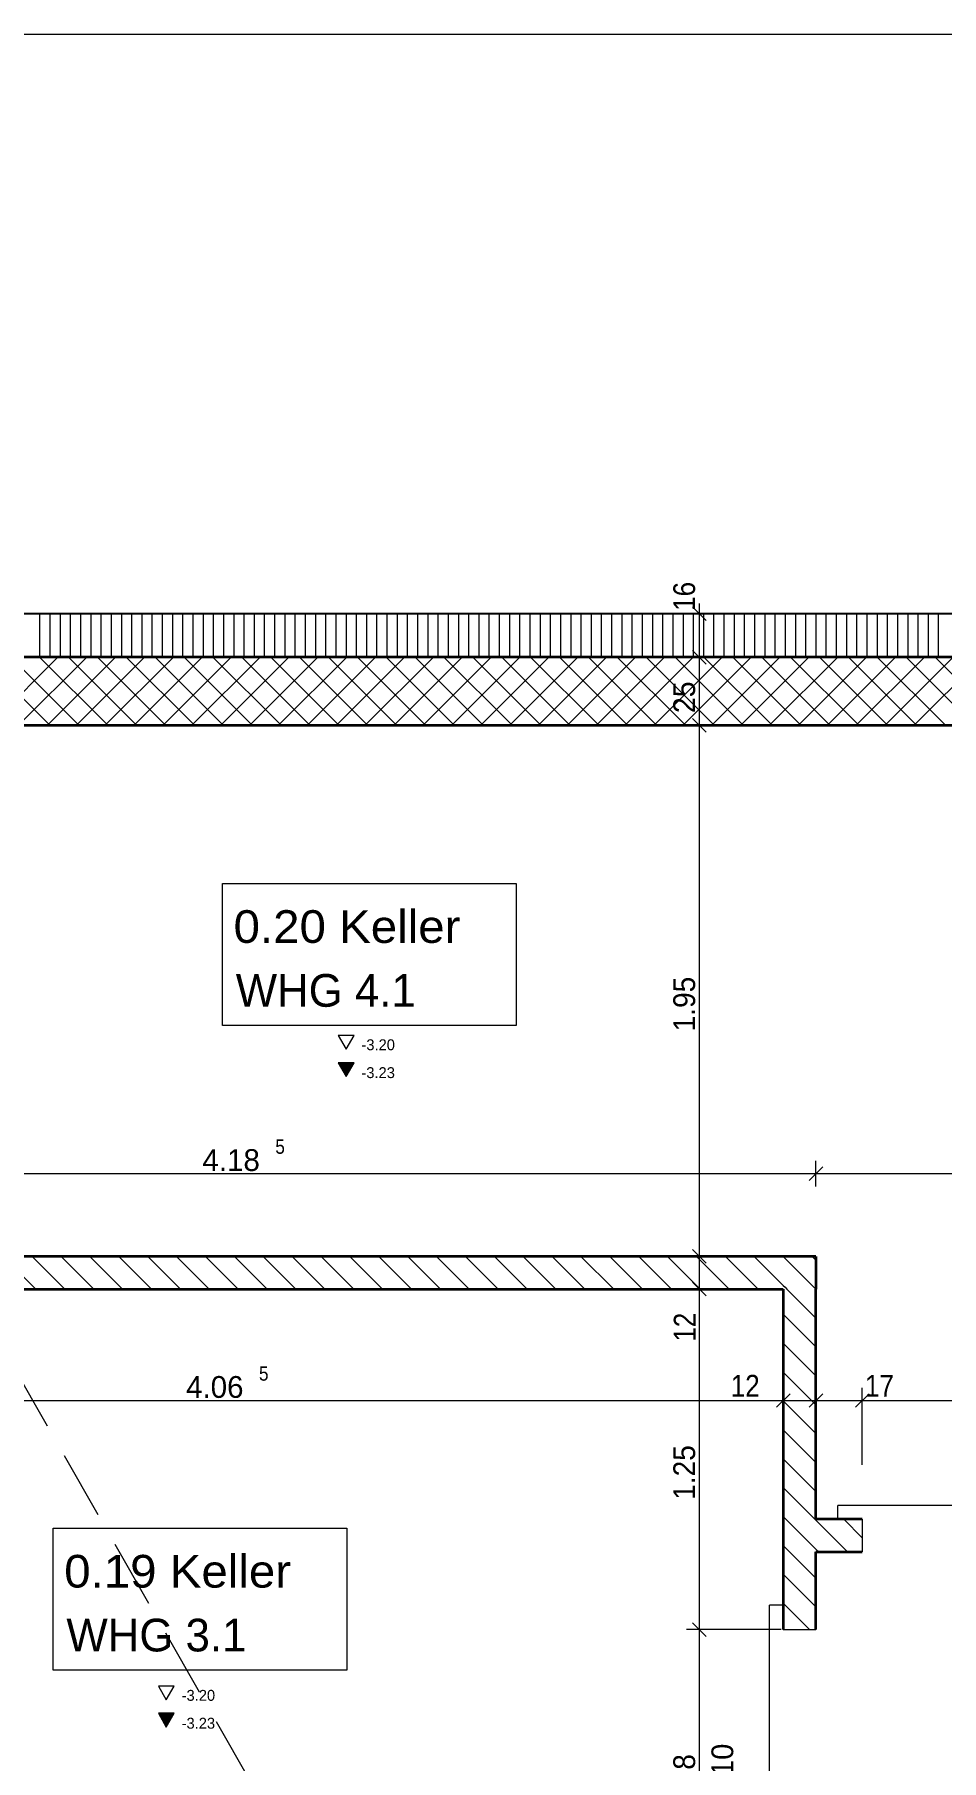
# Model space of a CAD drawing. Header units: millimetres. Extents: x -3497 to 2618, y -1809 to 2456.
# Drawn here: x -2835 to -2502, y 1747 to 2381 of the extents above; entities that cross this region are included whole.
import ezdxf
from ezdxf.enums import TextEntityAlignment as Align

# ---------------------------------------------------------------- set-up
doc = ezdxf.new("R2010")
doc.units = ezdxf.units.MM
doc.header["$LTSCALE"] = 100
doc.linetypes.add('HIDDEN', pattern=[0.375, 0.25, -0.125])
doc.linetypes.add('HIDDENX2', pattern=[0.75, 0.5, -0.25])
for name, color, linetype, true_color in [('00_Anm.FP', 7, 'Continuous', 0x00c0ff), ('10-0.05 Solid', 1, 'Continuous', 0xff0000), ('20-(100) Aussenwände', 7, 'Continuous', 0xc0c0c0), ('20-Beton', 9, 'Continuous', 0x808080), ('30-Text 6', 3, 'Continuous', 0x00ff00), ('40-Raumstempel', 7, 'Continuous', 0x000000), ('50-Sanitärapparate', 6, 'Continuous', 0xff00ff), ('50-Türen&Fenster', 9, 'Continuous', 0x808080), ('Layer31', 9, 'Continuous', 0x808080)]:
    doc.layers.add(name, color=color, linetype=linetype, true_color=true_color)
doc.layers.add('Layer34', color=7, linetype='Continuous')
doc.styles.add('Arial', font='arial.ttf')

# ---------------------------------------------------------------- blocks, each defined once
blk = doc.blocks.new('*X431')
at = {"layer": '40-Raumstempel', "color": 18, "linetype": 'Continuous', "lineweight": 13, "true_color": 0x000000}
for p, q in [((-2833.2, 2168.48), (-2833.2, 2152.48)), ((-2829.45, 2168.48), (-2829.45, 2152.48)), ((-2825.7, 2168.48), (-2825.7, 2152.48)), ((-2821.95, 2168.48), (-2821.95, 2152.48)), ((-2818.2, 2168.48), (-2818.2, 2152.48)), ((-2814.45, 2168.48), (-2814.45, 2152.48)), ((-2810.7, 2168.48), (-2810.7, 2152.48)), ((-2806.95, 2168.48), (-2806.95, 2152.48)), ((-2803.2, 2168.48), (-2803.2, 2152.48)), ((-2799.45, 2168.48), (-2799.45, 2152.48)), ((-2795.7, 2168.48), (-2795.7, 2152.48)), ((-2791.95, 2168.48), (-2791.95, 2152.48)), ((-2788.2, 2168.48), (-2788.2, 2152.48)), ((-2784.45, 2168.48), (-2784.45, 2152.48)), ((-2780.7, 2168.48), (-2780.7, 2152.48)), ((-2776.95, 2168.48), (-2776.95, 2152.48)), ((-2773.2, 2168.48), (-2773.2, 2152.48)), ((-2769.45, 2168.48), (-2769.45, 2152.48)), ((-2765.7, 2168.48), (-2765.7, 2152.48)), ((-2761.95, 2168.48), (-2761.95, 2152.48)), ((-2758.2, 2168.48), (-2758.2, 2152.48)), ((-2754.45, 2168.48), (-2754.45, 2152.48)), ((-2750.7, 2168.48), (-2750.7, 2152.48)), ((-2746.95, 2168.48), (-2746.95, 2152.48)), ((-2743.2, 2168.48), (-2743.2, 2152.48)), ((-2739.45, 2168.48), (-2739.45, 2152.48)), ((-2735.7, 2168.48), (-2735.7, 2152.48)), ((-2731.95, 2168.48), (-2731.95, 2152.48)), ((-2728.2, 2168.48), (-2728.2, 2152.48)), ((-2724.45, 2168.48), (-2724.45, 2152.48)), ((-2720.7, 2168.48), (-2720.7, 2152.48)), ((-2716.95, 2168.48), (-2716.95, 2152.48)), ((-2713.2, 2168.48), (-2713.2, 2152.48)), ((-2709.45, 2168.48), (-2709.45, 2152.48)), ((-2705.7, 2168.48), (-2705.7, 2152.48)), ((-2701.95, 2168.48), (-2701.95, 2152.48)), ((-2698.2, 2168.48), (-2698.2, 2152.48)), ((-2694.45, 2168.48), (-2694.45, 2152.48)), ((-2690.7, 2168.48), (-2690.7, 2152.48)), ((-2686.95, 2168.48), (-2686.95, 2152.48)), ((-2683.2, 2168.48), (-2683.2, 2152.48)), ((-2679.45, 2168.48), (-2679.45, 2152.48)), ((-2675.7, 2168.48), (-2675.7, 2152.48)), ((-2671.95, 2168.48), (-2671.95, 2152.48)), ((-2668.2, 2168.48), (-2668.2, 2152.48)), ((-2664.45, 2168.48), (-2664.45, 2152.48)), ((-2660.7, 2168.48), (-2660.7, 2152.48)), ((-2656.95, 2168.48), (-2656.95, 2152.48)), ((-2653.2, 2168.48), (-2653.2, 2152.48)), ((-2649.45, 2168.48), (-2649.45, 2152.48)), ((-2645.7, 2168.48), (-2645.7, 2152.48)), ((-2641.95, 2168.48), (-2641.95, 2152.48)), ((-2638.2, 2168.48), (-2638.2, 2152.48)), ((-2634.45, 2168.48), (-2634.45, 2152.48)), ((-2630.7, 2168.48), (-2630.7, 2152.48)), ((-2626.95, 2168.48), (-2626.95, 2152.48)), ((-2623.2, 2168.48), (-2623.2, 2152.48)), ((-2619.45, 2168.48), (-2619.45, 2152.48)), ((-2615.7, 2168.48), (-2615.7, 2152.48)), ((-2611.95, 2168.48), (-2611.95, 2152.48)), ((-2608.2, 2168.48), (-2608.2, 2152.48)), ((-2604.45, 2168.48), (-2604.45, 2152.48)), ((-2600.7, 2168.48), (-2600.7, 2152.48)), ((-2596.95, 2168.48), (-2596.95, 2152.48)), ((-2593.2, 2168.48), (-2593.2, 2152.48)), ((-2589.45, 2168.48), (-2589.45, 2152.48)), ((-2585.7, 2168.48), (-2585.7, 2152.48)), ((-2581.95, 2168.48), (-2581.95, 2152.48)), ((-2578.2, 2168.48), (-2578.2, 2152.48)), ((-2574.45, 2168.48), (-2574.45, 2152.48)), ((-2570.7, 2168.48), (-2570.7, 2152.48)), ((-2566.95, 2168.48), (-2566.95, 2152.48)), ((-2563.2, 2168.48), (-2563.2, 2152.48)), ((-2559.45, 2168.48), (-2559.45, 2152.48)), ((-2555.7, 2168.48), (-2555.7, 2152.48)), ((-2551.95, 2168.48), (-2551.95, 2152.48)), ((-2548.2, 2168.48), (-2548.2, 2152.48)), ((-2544.45, 2168.48), (-2544.45, 2152.48)), ((-2540.7, 2168.48), (-2540.7, 2152.48)), ((-2536.95, 2168.48), (-2536.95, 2152.48)), ((-2533.2, 2168.48), (-2533.2, 2152.48)), ((-2529.45, 2168.48), (-2529.45, 2152.48)), ((-2525.7, 2168.48), (-2525.7, 2152.48)), ((-2521.95, 2168.48), (-2521.95, 2152.48)), ((-2518.2, 2168.48), (-2518.2, 2152.48)), ((-2514.45, 2168.48), (-2514.45, 2152.48)), ((-2510.7, 2168.48), (-2510.7, 2152.48)), ((-2506.95, 2168.48), (-2506.95, 2152.48)), ((-2503.2, 2168.48), (-2503.2, 2152.48))]:
    blk.add_line(p, q, dxfattribs=at)
blk = doc.blocks.new('*X433')
at = {"layer": '40-Raumstempel', "color": 18, "linetype": 'Continuous', "lineweight": 13, "true_color": 0x000000}
for p, q in [((-2829.42, 2127.48), (-2854.42, 2152.48)), ((-2851.51, 2127.48), (-2826.51, 2152.48)), ((-2818.82, 2127.48), (-2843.82, 2152.48)), ((-2840.91, 2127.48), (-2815.91, 2152.48)), ((-2808.21, 2127.48), (-2833.21, 2152.48)), ((-2830.3, 2127.48), (-2805.3, 2152.48)), ((-2797.6, 2127.48), (-2822.6, 2152.48)), ((-2819.69, 2127.48), (-2794.69, 2152.48)), ((-2787, 2127.48), (-2812, 2152.48)), ((-2809.09, 2127.48), (-2784.09, 2152.48)), ((-2776.39, 2127.48), (-2801.39, 2152.48)), ((-2798.48, 2127.48), (-2773.48, 2152.48)), ((-2765.78, 2127.48), (-2790.78, 2152.48)), ((-2787.87, 2127.48), (-2762.87, 2152.48)), ((-2755.18, 2127.48), (-2780.18, 2152.48)), ((-2777.27, 2127.48), (-2752.27, 2152.48)), ((-2744.57, 2127.48), (-2769.57, 2152.48)), ((-2766.66, 2127.48), (-2741.66, 2152.48)), ((-2733.96, 2127.48), (-2758.96, 2152.48)), ((-2756.05, 2127.48), (-2731.05, 2152.48)), ((-2723.36, 2127.48), (-2748.36, 2152.48)), ((-2745.45, 2127.48), (-2720.45, 2152.48)), ((-2712.75, 2127.48), (-2737.75, 2152.48)), ((-2734.84, 2127.48), (-2709.84, 2152.48)), ((-2702.14, 2127.48), (-2727.14, 2152.48)), ((-2724.23, 2127.48), (-2699.23, 2152.48)), ((-2691.54, 2127.48), (-2716.54, 2152.48)), ((-2713.63, 2127.48), (-2688.63, 2152.48)), ((-2680.93, 2127.48), (-2705.93, 2152.48)), ((-2703.02, 2127.48), (-2678.02, 2152.48)), ((-2670.32, 2127.48), (-2695.32, 2152.48)), ((-2692.41, 2127.48), (-2667.41, 2152.48)), ((-2659.72, 2127.48), (-2684.72, 2152.48)), ((-2681.81, 2127.48), (-2656.81, 2152.48)), ((-2649.11, 2127.48), (-2674.11, 2152.48)), ((-2671.2, 2127.48), (-2646.2, 2152.48)), ((-2638.5, 2127.48), (-2663.5, 2152.48)), ((-2660.59, 2127.48), (-2635.59, 2152.48)), ((-2627.9, 2127.48), (-2652.9, 2152.48)), ((-2649.99, 2127.48), (-2624.99, 2152.48)), ((-2617.29, 2127.48), (-2642.29, 2152.48)), ((-2639.38, 2127.48), (-2614.38, 2152.48)), ((-2606.68, 2127.48), (-2631.68, 2152.48)), ((-2628.77, 2127.48), (-2603.77, 2152.48)), ((-2596.08, 2127.48), (-2621.08, 2152.48)), ((-2618.17, 2127.48), (-2593.17, 2152.48)), ((-2585.47, 2127.48), (-2610.47, 2152.48)), ((-2607.56, 2127.48), (-2582.56, 2152.48)), ((-2574.86, 2127.48), (-2599.86, 2152.48)), ((-2596.95, 2127.48), (-2571.95, 2152.48)), ((-2564.26, 2127.48), (-2589.26, 2152.48)), ((-2586.35, 2127.48), (-2561.35, 2152.48)), ((-2553.65, 2127.48), (-2578.65, 2152.48)), ((-2575.74, 2127.48), (-2550.74, 2152.48)), ((-2543.04, 2127.48), (-2568.04, 2152.48)), ((-2565.13, 2127.48), (-2540.13, 2152.48)), ((-2532.44, 2127.48), (-2557.44, 2152.48)), ((-2554.53, 2127.48), (-2529.53, 2152.48)), ((-2521.83, 2127.48), (-2546.83, 2152.48)), ((-2543.92, 2127.48), (-2518.92, 2152.48)), ((-2511.22, 2127.48), (-2536.22, 2152.48)), ((-2533.31, 2127.48), (-2508.31, 2152.48)), ((-2500.62, 2127.48), (-2525.62, 2152.48)), ((-2522.71, 2127.48), (-2497.71, 2152.48)), ((-2490.01, 2127.48), (-2515.01, 2152.48)), ((-2512.1, 2127.48), (-2487.1, 2152.48)), ((-2479.4, 2127.48), (-2504.4, 2152.48))]:
    blk.add_line(p, q, dxfattribs=at)
blk = doc.blocks.new('*X451')
at = {"layer": '10-0.05 Solid', "color": 18, "linetype": 'Continuous', "lineweight": 13, "true_color": 0x000000}
for p, q in [((-2548.84, 1931.75), (-2548.13, 1931.04)), ((-2559.45, 1921.15), (-2558.77, 1920.46)), ((-2554.15, 1926.45), (-2548.16, 1920.46))]:
    blk.add_line(p, q, dxfattribs=at)
blk = doc.blocks.new('*X452')
at = {"layer": '10-0.05 Solid', "color": 18, "linetype": 'Continuous', "lineweight": 13, "true_color": 0x000000}
for p, q in [((-2963.23, 1932.48), (-2951.23, 1920.48)), ((-2952.62, 1932.48), (-2940.62, 1920.48)), ((-2942.01, 1932.48), (-2930.01, 1920.48)), ((-2931.41, 1932.48), (-2919.41, 1920.48)), ((-2920.8, 1932.48), (-2908.8, 1920.48)), ((-2910.19, 1932.48), (-2898.19, 1920.47)), ((-2899.58, 1932.47), (-2887.58, 1920.47)), ((-2888.98, 1932.47), (-2876.98, 1920.47)), ((-2878.37, 1932.47), (-2866.37, 1920.47)), ((-2867.76, 1932.47), (-2855.76, 1920.47)), ((-2857.16, 1932.47), (-2845.16, 1920.47)), ((-2846.55, 1932.47), (-2834.55, 1920.47)), ((-2835.94, 1932.47), (-2823.94, 1920.47)), ((-2825.34, 1932.47), (-2813.34, 1920.47)), ((-2814.73, 1932.47), (-2802.73, 1920.47)), ((-2804.12, 1932.47), (-2792.12, 1920.47)), ((-2793.52, 1932.47), (-2781.51, 1920.47)), ((-2782.91, 1932.47), (-2770.91, 1920.47)), ((-2772.3, 1932.47), (-2760.3, 1920.47)), ((-2761.69, 1932.47), (-2749.69, 1920.47)), ((-2751.09, 1932.47), (-2739.09, 1920.47)), ((-2740.48, 1932.47), (-2728.48, 1920.47)), ((-2729.87, 1932.47), (-2717.87, 1920.47)), ((-2719.27, 1932.47), (-2707.27, 1920.47)), ((-2708.66, 1932.47), (-2696.66, 1920.47)), ((-2698.05, 1932.47), (-2686.05, 1920.47)), ((-2687.45, 1932.47), (-2675.45, 1920.47)), ((-2676.84, 1932.47), (-2664.84, 1920.47)), ((-2666.23, 1932.47), (-2654.23, 1920.47)), ((-2655.63, 1932.47), (-2643.62, 1920.47)), ((-2645.02, 1932.47), (-2633.02, 1920.47)), ((-2634.41, 1932.47), (-2622.41, 1920.47)), ((-2623.8, 1932.47), (-2611.8, 1920.47)), ((-2613.2, 1932.47), (-2601.2, 1920.47)), ((-2602.59, 1932.47), (-2590.59, 1920.47)), ((-2591.98, 1932.47), (-2579.98, 1920.46)), ((-2581.38, 1932.46), (-2569.38, 1920.46)), ((-2570.77, 1932.46), (-2560.13, 1921.83)), ((-2966.63, 1925.27), (-2961.83, 1920.48))]:
    blk.add_line(p, q, dxfattribs=at)
blk = doc.blocks.new('*X453')
at = {"layer": '10-0.05 Solid', "color": 18, "linetype": 'Continuous', "lineweight": 13, "true_color": 0x000000}
for p, q in [((-2560.13, 1932.44), (-2554.15, 1926.45)), ((-2549.56, 1932.46), (-2548.84, 1931.75)), ((-2560.13, 1921.83), (-2559.45, 1921.15))]:
    blk.add_line(p, q, dxfattribs=at)
blk = doc.blocks.new('*X455')
at = {"layer": '10-0.05 Solid', "color": 18, "linetype": 'Continuous', "lineweight": 13, "true_color": 0x000000}
for p, q in [((-2558.77, 1920.46), (-2548.13, 1909.83)), ((-2560.13, 1911.22), (-2548.13, 1899.22)), ((-2560.13, 1900.62), (-2548.13, 1888.62)), ((-2560.13, 1890.01), (-2548.13, 1878.01)), ((-2560.13, 1879.4), (-2548.13, 1867.4)), ((-2560.13, 1868.8), (-2548.13, 1856.8)), ((-2560.13, 1858.19), (-2548.13, 1846.19)), ((-2560.13, 1847.58), (-2548.13, 1835.58)), ((-2560.13, 1836.98), (-2548.13, 1824.98)), ((-2560.13, 1826.37), (-2548.13, 1814.37)), ((-2560.13, 1815.76), (-2548.13, 1803.76)), ((-2560.13, 1805.16), (-2550.45, 1795.48))]:
    blk.add_line(p, q, dxfattribs=at)
blk = doc.blocks.new('*X465')
at = {"layer": '10-0.05 Solid', "color": 18, "linetype": 'Continuous', "lineweight": 13, "true_color": 0x000000}
for p, q in [((-2548.13, 1835.58), (-2536.52, 1823.96)), ((-2537.91, 1835.96), (-2531.13, 1829.18)), ((-2548.13, 1824.98), (-2547.12, 1823.96))]:
    blk.add_line(p, q, dxfattribs=at)
blk = doc.blocks.new('AnonymMegaMac_nNn0673')
at = {"layer": '20-Beton', "color": 8, "linetype": 'Continuous', "lineweight": 13, "true_color": 0x808080}
for p, q in [((-2964.13, 1965.38), (-2969.13, 1960.38)), ((-2966.63, 1958.19), (-2966.63, 1967.57)), ((-2545.63, 1965.38), (-2550.63, 1960.38)), ((-2548.13, 1958.19), (-2548.13, 1967.57)), ((-2970.38, 1962.88), (-2966.63, 1962.88)), ((-2966.63, 1962.88), (-2548.13, 1962.88))]:
    blk.add_line(p, q, dxfattribs=at)
at = {"layer": '20-Beton', "color": 8, "linetype": 'Continuous', "lineweight": 18, "true_color": 0x808080, "style": 'Arial'}
for s, height, width, p, p2 in [('4.18', 8, 0.970913, (-2773.42, 1963.85), (-2752.33, 1963.85)), ('5', 5.28, 0.853093, (-2746.65, 1970.15), (-2743.15, 1970.15))]:
    blk.add_text(s, height=height, dxfattribs=dict(at, width=width)).set_placement(p, p2, align=Align.FIT)
blk = doc.blocks.new('AnonymMegaMac_nNn0674')
at = {"layer": '20-Beton', "color": 8, "linetype": 'Continuous', "lineweight": 13, "true_color": 0x808080}
for p, q in [((-2545.63, 1965.38), (-2550.63, 1960.38)), ((-2548.13, 1958.19), (-2548.13, 1967.57)), ((-2405.63, 1965.38), (-2410.63, 1960.38)), ((-2408.13, 1958.19), (-2408.13, 1967.57)), ((-2548.13, 1962.88), (-2408.13, 1962.88))]:
    blk.add_line(p, q, dxfattribs=at)
at = {"layer": '20-Beton', "color": 8, "linetype": 'Continuous', "lineweight": 18, "true_color": 0x808080, "style": 'Arial'}
for s, height, width, p, p2 in [('1.40', 8, 0.919367, (-2493, 1964.47), (-2473.02, 1964.47)), ('17', 8, 0.860825, (-2432.44, 1963.73), (-2421.75, 1963.73)), ('5', 5.28, 0.853093, (-2417.3, 1970.04), (-2413.8, 1970.04))]:
    blk.add_text(s, height=height, dxfattribs=dict(at, width=width)).set_placement(p, p2, align=Align.FIT)
blk = doc.blocks.new('AnonymMegaMac_nNn0791')
at = {"layer": '20-Beton', "color": 8, "linetype": 'Continuous', "lineweight": 13, "true_color": 0x808080}
for p, q in [((-2560.92, 1795.48), (-2595.61, 1795.48)), ((-2593.42, 1797.98), (-2588.42, 1792.98)), ((-2590.92, 1697.48), (-2590.92, 1795.48)), ((-2593.42, 1699.98), (-2588.42, 1694.98)), ((-2560.92, 1697.48), (-2595.61, 1697.48))]:
    blk.add_line(p, q, dxfattribs=at)
at = {"layer": '20-Beton', "color": 8, "linetype": 'Continuous', "lineweight": 18, "true_color": 0x808080, "style": 'Arial'}
for s, width, p, p2 in [('98', 0.923325, (-2592.51, 1738.27), (-2592.51, 1749.73)), ('2.10', 0.960236, (-2578.51, 1732.72), (-2578.51, 1753.58))]:
    blk.add_text(s, height=8, rotation=90, dxfattribs=dict(at, width=width)).set_placement(p, p2, align=Align.FIT)
blk = doc.blocks.new('AnonymMegaMac_nNn0792')
at = {"layer": '20-Beton', "color": 8, "linetype": 'Continuous', "lineweight": 13, "true_color": 0x808080}
for p, q in [((-2560.92, 1920.46), (-2595.61, 1920.46)), ((-2593.42, 1922.96), (-2588.42, 1917.96)), ((-2590.92, 1795.48), (-2590.92, 1920.46)), ((-2560.92, 1795.48), (-2595.61, 1795.48)), ((-2593.42, 1797.98), (-2588.42, 1792.98))]:
    blk.add_line(p, q, dxfattribs=at)
at = {"layer": '20-Beton', "color": 8, "linetype": 'Continuous', "lineweight": 18, "true_color": 0x808080, "style": 'Arial'}
for s, width, p, p2 in [('12', 0.854381, (-2592.34, 1901.19), (-2592.34, 1911.8)), ('1.25', 0.923417, (-2592.51, 1843.1), (-2592.51, 1863.17))]:
    blk.add_text(s, height=8, rotation=90, dxfattribs=dict(at, width=width)).set_placement(p, p2, align=Align.FIT)
blk = doc.blocks.new('AnonymMegaMac_nNn0793')
at = {"layer": '20-Beton', "color": 8, "linetype": 'Continuous', "lineweight": 13, "true_color": 0x808080}
for p, q in [((-2593.42, 1934.96), (-2588.42, 1929.96)), ((-2560.92, 1932.46), (-2595.61, 1932.46)), ((-2590.92, 1920.46), (-2590.92, 1932.46)), ((-2560.92, 1920.46), (-2595.61, 1920.46)), ((-2593.42, 1922.96), (-2588.42, 1917.96))]:
    blk.add_line(p, q, dxfattribs=at)
blk = doc.blocks.new('AnonymMegaMac_nNn0794')
at = {"layer": '20-Beton', "color": 8, "linetype": 'Continuous', "lineweight": 13, "true_color": 0x808080}
for p, q in [((-2593.42, 2129.98), (-2588.42, 2124.98)), ((-2560.92, 2127.48), (-2595.61, 2127.48)), ((-2590.92, 1932.46), (-2590.92, 2127.48)), ((-2593.42, 1934.96), (-2588.42, 1929.96)), ((-2560.92, 1932.46), (-2595.61, 1932.46))]:
    blk.add_line(p, q, dxfattribs=at)
at = {"layer": '20-Beton', "color": 8, "linetype": 'Continuous', "lineweight": 18, "true_color": 0x808080, "style": 'Arial', "width": 0.923417}
blk.add_text('1.95', height=8, rotation=90, dxfattribs=at).set_placement((-2592.51, 2015.1), (-2592.51, 2035.17), align=Align.FIT)
blk = doc.blocks.new('AnonymMegaMac_nNn0795')
at = {"layer": '20-Beton', "color": 8, "linetype": 'Continuous', "lineweight": 13, "true_color": 0x808080}
for p, q in [((-2593.42, 2154.98), (-2588.42, 2149.98)), ((-2586.24, 2152.48), (-2620.92, 2152.48)), ((-2590.92, 2127.48), (-2590.92, 2152.48)), ((-2593.42, 2129.98), (-2588.42, 2124.98)), ((-2560.92, 2127.48), (-2595.61, 2127.48))]:
    blk.add_line(p, q, dxfattribs=at)
at = {"layer": '20-Beton', "color": 8, "linetype": 'Continuous', "lineweight": 18, "true_color": 0x808080, "style": 'Arial', "width": 0.9375}
blk.add_text('25', height=8, rotation=90, dxfattribs=at).set_placement((-2592.51, 2131.94), (-2592.51, 2143.58), align=Align.FIT)
blk = doc.blocks.new('AnonymMegaMac_nNn0796')
at = {"layer": '20-Beton', "color": 8, "linetype": 'Continuous', "lineweight": 13, "true_color": 0x808080}
for p, q in [((-2586.24, 2168.48), (-2620.92, 2168.48)), ((-2588.42, 2165.98), (-2593.42, 2170.98)), ((-2590.92, 2168.48), (-2590.92, 2172.23)), ((-2590.92, 2152.48), (-2590.92, 2168.48)), ((-2593.42, 2154.98), (-2588.42, 2149.98)), ((-2586.24, 2152.48), (-2620.92, 2152.48))]:
    blk.add_line(p, q, dxfattribs=at)
at = {"layer": '20-Beton', "color": 8, "linetype": 'Continuous', "lineweight": 18, "true_color": 0x808080, "style": 'Arial', "width": 0.861469}
blk.add_text('16', height=8, rotation=90, dxfattribs=at).set_placement((-2592.51, 2169.46), (-2592.51, 2180.15), align=Align.FIT)
blk = doc.blocks.new('AnonymMegaMac_nNn0839')
at = {"layer": '20-Beton', "color": 8, "linetype": 'Continuous', "lineweight": 13, "true_color": 0x808080}
blk.add_line((692.37, 2168.35), (-3105.19, 2168.35), dxfattribs=at)
blk = doc.blocks.new('AnonymMegaMac_nNn0840')
at = {"layer": '20-Beton', "color": 8, "linetype": 'Continuous', "lineweight": 13, "true_color": 0x808080}
blk.add_line((692.37, 2168.35), (-3105.19, 2168.35), dxfattribs=at)
blk = doc.blocks.new('AnonymMegaMac_nNn01170')
at = {"layer": '20-Beton', "color": 8, "linetype": 'Continuous', "lineweight": 13, "true_color": 0x808080}
for p, q in [((-2966.63, 1874.89), (-2966.63, 1884.26)), ((-2560.13, 1874.89), (-2560.13, 1884.26)), ((-2964.13, 1882.07), (-2969.13, 1877.07)), ((-2966.63, 1879.57), (-2560.13, 1879.57)), ((-2557.63, 1882.07), (-2562.63, 1877.07))]:
    blk.add_line(p, q, dxfattribs=at)
at = {"layer": '20-Beton', "color": 8, "linetype": 'Continuous', "lineweight": 18, "true_color": 0x808080, "style": 'Arial'}
for s, height, width, p, p2 in [('4.06', 8, 0.970177, (-2779.42, 1880.54), (-2758.34, 1880.54)), ('5', 5.28, 0.853093, (-2752.65, 1886.85), (-2749.15, 1886.85)), ('12', 8, 0.854381, (-2579.41, 1880.99), (-2568.8, 1880.99))]:
    blk.add_text(s, height=height, dxfattribs=dict(at, width=width)).set_placement(p, p2, align=Align.FIT)
blk = doc.blocks.new('AnonymMegaMac_nNn01171')
at = {"layer": '20-Beton', "color": 8, "linetype": 'Continuous', "lineweight": 13, "true_color": 0x808080}
for p, q in [((-2560.13, 1874.89), (-2560.13, 1884.26)), ((-2548.13, 1874.89), (-2548.13, 1884.26)), ((-2557.63, 1882.07), (-2562.63, 1877.07)), ((-2560.13, 1879.57), (-2548.13, 1879.57)), ((-2545.63, 1882.07), (-2550.63, 1877.07))]:
    blk.add_line(p, q, dxfattribs=at)
blk = doc.blocks.new('AnonymMegaMac_nNn01172')
at = {"layer": '20-Beton', "color": 8, "linetype": 'Continuous', "lineweight": 13, "true_color": 0x808080}
for p, q in [((-2548.13, 1874.89), (-2548.13, 1884.26)), ((-2531.13, 1855.96), (-2531.13, 1884.26)), ((-2545.63, 1882.07), (-2550.63, 1877.07)), ((-2548.13, 1879.57), (-2531.13, 1879.57)), ((-2528.63, 1882.07), (-2533.63, 1877.07))]:
    blk.add_line(p, q, dxfattribs=at)
blk = doc.blocks.new('AnonymMegaMac_nNn01173')
at = {"layer": '20-Beton', "color": 8, "linetype": 'Continuous', "lineweight": 13, "true_color": 0x808080}
for p, q in [((-2531.13, 1855.96), (-2531.13, 1884.26)), ((-2433.13, 1855.96), (-2433.13, 1884.26)), ((-2528.63, 1882.07), (-2533.63, 1877.07)), ((-2531.13, 1879.57), (-2433.13, 1879.57)), ((-2430.63, 1882.07), (-2435.63, 1877.07))]:
    blk.add_line(p, q, dxfattribs=at)
at = {"layer": '20-Beton', "color": 8, "linetype": 'Continuous', "lineweight": 18, "true_color": 0x808080, "style": 'Arial'}
for s, width, p, p2 in [('17', 0.860825, (-2530.15, 1880.99), (-2519.46, 1880.99)), ('98', 0.923325, (-2490.33, 1881.16), (-2478.87, 1881.16)), ('2.10', 0.960236, (-2495.88, 1867.16), (-2475.02, 1867.16))]:
    blk.add_text(s, height=8, dxfattribs=dict(at, width=width)).set_placement(p, p2, align=Align.FIT)
blk = doc.blocks.new('SheetMove_001_nNn01233')
at = {"layer": 'Layer34', "color": 7, "linetype": 'Continuous', "lineweight": 13}
blk.add_line((1543.4, 2381.12), (-3421.6, 2381.12), dxfattribs=at)

msp = doc.modelspace()

# ---------------------------------------------------------------- hatches: boundary and pattern name
at = {"layer": '20-Beton', "linetype": 'Continuous', "lineweight": 13, "true_color": 0x808080}
for points in [[(-2720.64, 1998.54), (-2717.73, 2003.58), (-2723.55, 2003.58)], [(-2786.68, 1759.67), (-2783.77, 1764.71), (-2789.59, 1764.71)]]:
    msp.add_hatch(color=8, dxfattribs=at).paths.add_polyline_path(points, flags=0)

# ---------------------------------------------------------------- linework, layer by layer
at = {"layer": '00_Anm.FP', "color": 8, "linetype": 'Continuous', "lineweight": 18, "true_color": 0x808080}
msp.add_lwpolyline([(-2205.63, 2168.48), (-3007.63, 2168.48)], dxfattribs=at)
at = {"layer": '00_Anm.FP', "color": 8, "linetype": 'Continuous', "lineweight": 35, "true_color": 0x808080}
msp.add_lwpolyline([(-2966.63, 2127.48), (-2205.63, 2127.48)], dxfattribs=at)
at = {"layer": '20-(100) Aussenwände', "color": 8, "linetype": 'Continuous', "lineweight": 13, "true_color": 0x808080}
for p, q in [((-2424.13, 1840.96), (-2540.13, 1840.96)), ((-2540.13, 1838.96), (-2540.13, 1840.96)), ((-2540.13, 1835.96), (-2540.13, 1838.96)), ((-2565.13, 1688.48), (-2565.13, 1804.48)), ((-2563.13, 1804.48), (-2565.13, 1804.48)), ((-2560.13, 1804.48), (-2563.13, 1804.48))]:
    msp.add_line(p, q, dxfattribs=at)
at = {"layer": '20-Beton', "color": 8, "linetype": 'Continuous', "lineweight": 13, "true_color": 0x808080}
for p, q in [((-2717.73, 2013.58), (-2723.55, 2013.58)), ((-2723.55, 2013.58), (-2720.64, 2008.54)), ((-2720.64, 2008.54), (-2717.73, 2013.58)), ((-2717.73, 2003.58), (-2723.55, 2003.58)), ((-2723.55, 2003.58), (-2720.64, 1998.54)), ((-2720.64, 1998.54), (-2717.73, 2003.58)), ((-2783.77, 1774.71), (-2789.59, 1774.71)), ((-2789.59, 1774.71), (-2786.68, 1769.67)), ((-2786.68, 1769.67), (-2783.77, 1774.71)), ((-2783.77, 1764.71), (-2789.59, 1764.71)), ((-2789.59, 1764.71), (-2786.68, 1759.67)), ((-2786.68, 1759.67), (-2783.77, 1764.71))]:
    msp.add_line(p, q, dxfattribs=at)
at = {"layer": '30-Text 6', "color": 8, "linetype": 'Continuous', "lineweight": 35, "true_color": 0x808080}
msp.add_line((-2205.63, 2152.48), (-2966.63, 2152.48), dxfattribs=at)
at = {"layer": '50-Sanitärapparate', "color": 18, "linetype": 'HIDDEN', "lineweight": 13, "true_color": 0x000000}
msp.add_line((-2991.63, 2152.48), (-2465.15, 1230.95), dxfattribs=at)
at = {"layer": '50-Sanitärapparate', "color": 18, "linetype": 'HIDDENX2', "lineweight": 13, "true_color": 0x000000}
msp.add_lwpolyline([(-2991.63, 2152.48), (-2111.63, 2152.48), (-2111.63, 1215.45), (-2465.15, 1215.45), (-2465.15, 1230.95), (-2991.66, 1230.95)], close=True, dxfattribs=at)
at = {"layer": '50-Türen&Fenster', "color": 8, "linetype": 'Continuous', "lineweight": 13, "true_color": 0x808080}
for p, q in [((-2531.13, 1835.96), (-2531.13, 1823.96)), ((-2560.13, 1795.48), (-2548.13, 1795.48))]:
    msp.add_line(p, q, dxfattribs=at)
at = {"layer": '50-Türen&Fenster', "color": 8, "linetype": 'Continuous', "lineweight": 35, "true_color": 0x808080}
for points in [[(-2548.13, 1932.46), (-2966.63, 1932.48)], [(-2548.13, 1932.46), (-2548.13, 1920.46)], [(-2966.63, 1920.48), (-2560.13, 1920.46)], [(-2560.13, 1920.46), (-2560.13, 1795.48)], [(-2548.13, 1835.96), (-2548.13, 1920.46)], [(-2531.13, 1835.96), (-2548.13, 1835.96)], [(-2548.13, 1795.48), (-2548.13, 1823.96)], [(-2548.13, 1823.96), (-2531.13, 1823.96)]]:
    msp.add_lwpolyline(points, dxfattribs=at)
at = {"layer": 'Layer31', "color": 8, "linetype": 'Continuous', "lineweight": 13, "true_color": 0x808080}
for points in [[(-2766.1, 2069.44), (-2658.17, 2069.44), (-2658.17, 2017.3), (-2766.1, 2017.3)], [(-2828.29, 1832.73), (-2720.36, 1832.73), (-2720.36, 1780.59), (-2828.29, 1780.59)]]:
    msp.add_lwpolyline(points, close=True, dxfattribs=at)

# ---------------------------------------------------------------- block references
for name in ['AnonymMegaMac_nNn0840', 'AnonymMegaMac_nNn0796', 'AnonymMegaMac_nNn0839', '*X431', 'AnonymMegaMac_nNn0795', '*X433', 'AnonymMegaMac_nNn0794', 'AnonymMegaMac_nNn0673', 'AnonymMegaMac_nNn0674', 'AnonymMegaMac_nNn0793', '*X452', '*X453', '*X451', 'AnonymMegaMac_nNn0792', '*X455', 'AnonymMegaMac_nNn01170', 'AnonymMegaMac_nNn01173', 'AnonymMegaMac_nNn01171', 'AnonymMegaMac_nNn01172', '*X465', 'AnonymMegaMac_nNn0791']:
    msp.add_blockref(name, (0, 0))

# ---------------------------------------------------------------- texts
at = {"layer": 'Layer31', "color": 8, "linetype": 'Continuous', "lineweight": 13, "true_color": 0x808080, "style": 'Arial'}
for s, height, width, p, p2 in [('0.20 Keller', 12, 1.040468, (-2761.99, 2047.59), (-2678.68, 2047.59)), ('WHG 4.1', 12, 0.959582, (-2761.18, 2024.15), (-2695.08, 2024.15)), ('-3.20', 4, 0.965105, (-2715.02, 2008.19), (-2702.74, 2008.19)), ('-3.23', 4, 0.966363, (-2715.04, 1997.95), (-2702.74, 1997.95)), ('0.19 Keller', 12, 1.040468, (-2824.18, 1810.88), (-2740.87, 1810.88)), ('WHG 3.1', 12, 0.959582, (-2823.37, 1787.44), (-2757.27, 1787.44)), ('-3.20', 4, 0.965105, (-2781.05, 1769.31), (-2768.77, 1769.31)), ('-3.23', 4, 0.966363, (-2781.07, 1759.08), (-2768.77, 1759.08))]:
    msp.add_text(s, height=height, dxfattribs=dict(at, width=width)).set_placement(p, p2, align=Align.FIT)

# ---------------------------------------------------------------- next in the draw order: block references
msp.add_blockref('SheetMove_001_nNn01233', (0, 0))

doc.saveas('drawing.dxf')
